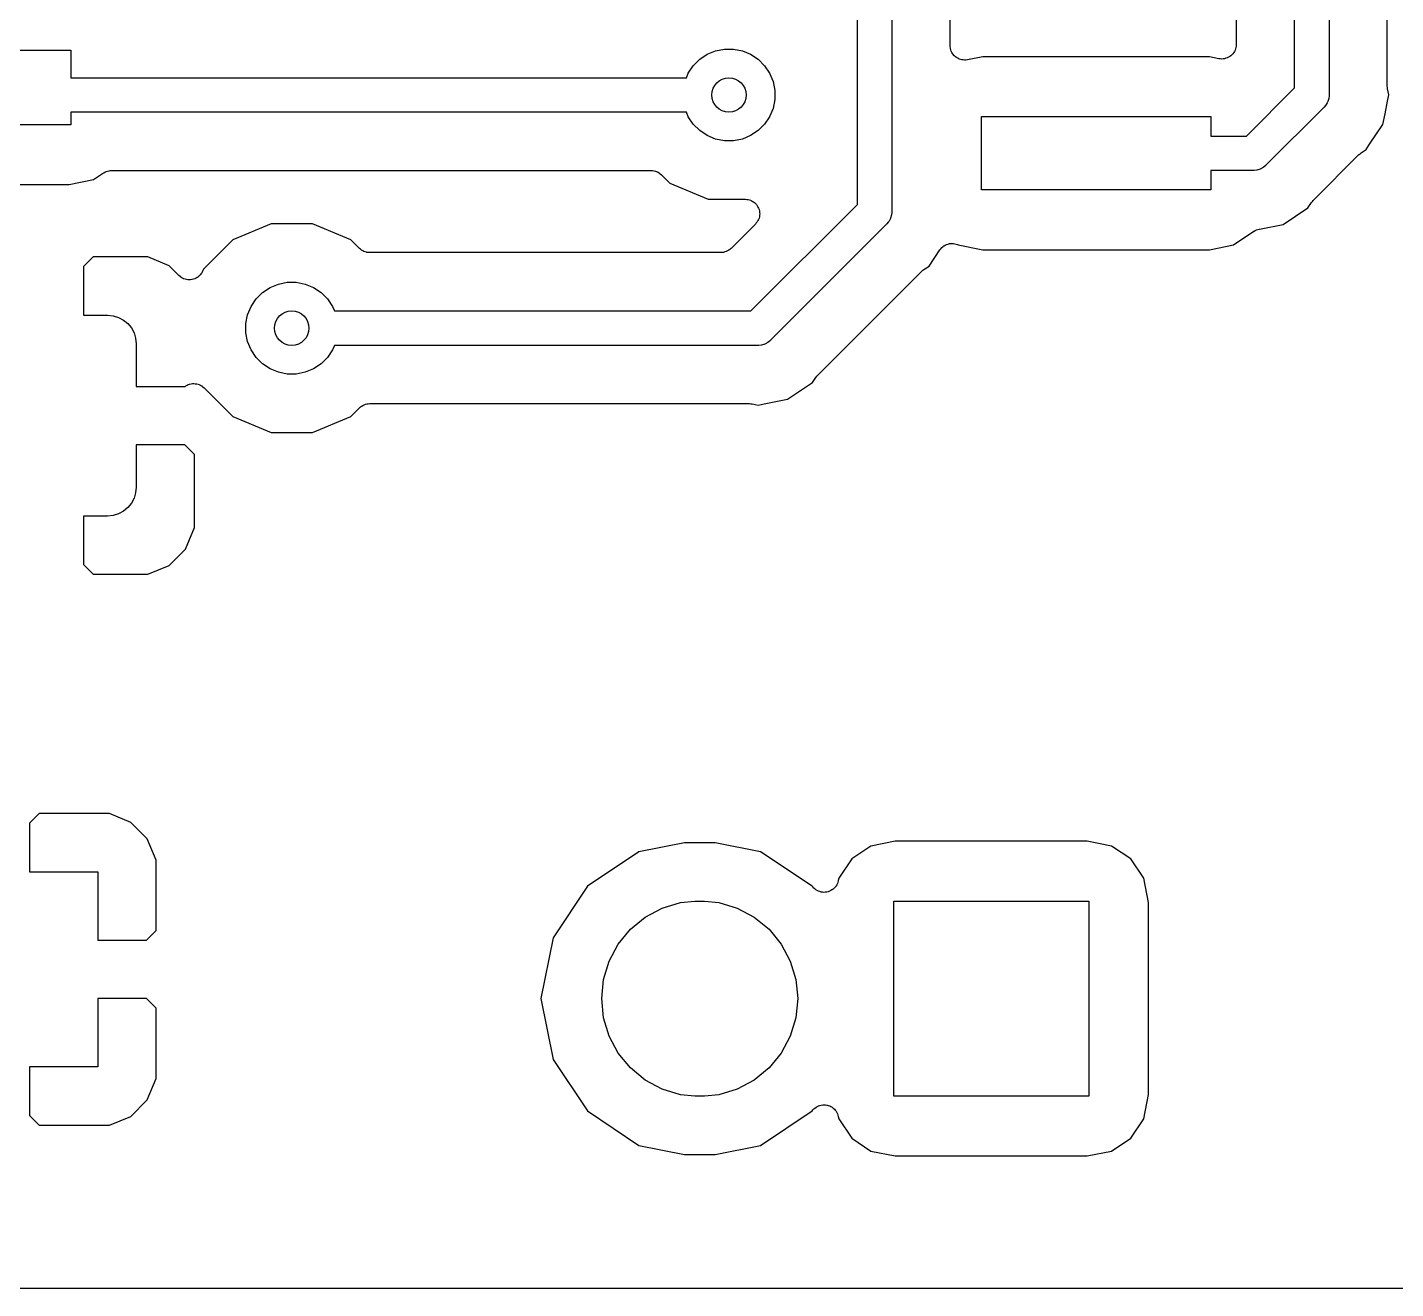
# Model space of a CAD drawing. Extents: x 103.3 to 173.2, y -93.7 to -52.1.
# Drawn here: x 122.66 to 134.59, y -93.71 to -82.72 of the extents above; entities that cross this region are included whole.
import ezdxf

# ---------------------------------------------------------------- set-up
doc = ezdxf.new("R2010")
doc.units = 0
doc.header["$MEASUREMENT"] = 0
doc.layers.add('BLACK', color=7, linetype='CONTINUOUS')

msp = doc.modelspace()

# ---------------------------------------------------------------- linework, layer by layer
at = {"layer": 'BLACK', "linetype": 'CONTINUOUS'}
for p, q in [((129.898, -84.2659), (129.898, -79.2554)), ((130.198, -79.3101), (130.198, -84.3206)), ((133.708, -83.2499), (133.708, -79.4771)), ((134.008, -79.4224), (134.008, -83.3046)), ((134.516, -83.2347), (134.516, -80.2147)), ((130.706, -82.8814), (130.706, -82.2273)), ((133.2, -82.235), (133.2, -82.8715)), ((133.2, -82.8732), (133.199, -82.8853)), ((133.2, -82.8715), (133.2, -82.8724)), ((133.2, -82.8724), (133.2, -82.8725)), ((133.2, -82.8725), (133.2, -82.8725)), ((133.2, -82.8725), (133.2, -82.8732)), ((121.982, -82.921), (123.042, -82.921)), ((123.042, -82.921), (123.042, -83.162)), ((128.523, -83.0013), (128.589, -82.9575)), ((128.589, -82.9575), (128.661, -82.9274)), ((128.661, -82.9274), (128.739, -82.912)), ((128.739, -82.912), (128.817, -82.912)), ((128.817, -82.912), (128.895, -82.9274)), ((128.895, -82.9274), (128.967, -82.9575)), ((128.967, -82.9575), (129.033, -83.0013)), ((130.707, -82.8933), (130.706, -82.8814)), ((130.708, -82.9053), (130.707, -82.8933)), ((130.708, -82.9057), (130.708, -82.9053)), ((130.708, -82.9061), (130.708, -82.9057)), ((130.712, -82.9175), (130.708, -82.9061)), ((130.715, -82.9291), (130.712, -82.9175)), ((130.715, -82.9294), (130.715, -82.9291)), ((130.716, -82.9298), (130.715, -82.9294)), ((130.721, -82.9405), (130.716, -82.9298)), ((130.727, -82.951), (130.721, -82.9405)), ((130.727, -82.9513), (130.727, -82.951)), ((130.727, -82.9517), (130.727, -82.9513)), ((130.735, -82.961), (130.727, -82.9517)), ((130.742, -82.9703), (130.735, -82.961)), ((130.743, -82.9706), (130.742, -82.9703)), ((130.743, -82.9709), (130.743, -82.9706)), ((130.752, -82.9785), (130.743, -82.9709)), ((130.761, -82.9863), (130.752, -82.9785)), ((130.762, -82.9864), (130.761, -82.9863)), ((130.762, -82.9867), (130.762, -82.9864)), ((130.773, -82.9924), (130.762, -82.9867)), ((130.783, -82.9982), (130.773, -82.9924)), ((130.991, -82.9796), (130.858, -83.006)), ((132.965, -82.9796), (130.991, -82.9796)), ((133.048, -82.996), (132.965, -82.9796)), ((133.06, -82.9972), (133.048, -82.996)), ((133.072, -82.9985), (133.06, -82.9972)), ((133.085, -82.9973), (133.073, -82.9985)), ((133.097, -82.9962), (133.085, -82.9973)), ((133.098, -82.9961), (133.097, -82.9961)), ((133.097, -82.9961), (133.097, -82.9962)), ((133.109, -82.9926), (133.098, -82.9961)), ((133.121, -82.9892), (133.109, -82.9926)), ((133.132, -82.9833), (133.121, -82.9889)), ((133.121, -82.9889), (133.121, -82.989)), ((133.121, -82.989), (133.121, -82.9892)), ((133.143, -82.9777), (133.132, -82.9833)), ((133.152, -82.9697), (133.143, -82.9773)), ((133.143, -82.9773), (133.143, -82.9775)), ((133.143, -82.9775), (133.143, -82.9777)), ((133.162, -82.9622), (133.152, -82.9697)), ((133.17, -82.9524), (133.162, -82.9616)), ((133.162, -82.9616), (133.162, -82.9619)), ((133.162, -82.9619), (133.162, -82.9622)), ((133.178, -82.9432), (133.17, -82.9524)), ((133.184, -82.932), (133.178, -82.9426)), ((133.178, -82.9426), (133.178, -82.9429)), ((133.178, -82.9429), (133.178, -82.9432)), ((133.19, -82.9215), (133.184, -82.932)), ((133.194, -82.9093), (133.19, -82.9208)), ((133.19, -82.9208), (133.19, -82.9211)), ((133.19, -82.9211), (133.19, -82.9215)), ((133.197, -82.8979), (133.194, -82.9093)), ((133.199, -82.8853), (133.197, -82.8971)), ((133.197, -82.8971), (133.197, -82.8975)), ((133.197, -82.8975), (133.197, -82.8979)), ((128.424, -83.1225), (128.467, -83.057)), ((128.467, -83.057), (128.523, -83.0013)), ((129.033, -83.0013), (129.089, -83.057)), ((129.089, -83.057), (129.132, -83.1225)), ((130.783, -82.9983), (130.783, -82.9982)), ((130.784, -82.9985), (130.783, -82.9983)), ((130.795, -83.002), (130.784, -82.9985)), ((130.807, -83.0057), (130.795, -83.002)), ((130.807, -83.0058), (130.807, -83.0057)), ((130.807, -83.0057), (130.807, -83.0057)), ((130.819, -83.0071), (130.807, -83.0058)), ((130.831, -83.0084), (130.819, -83.0071)), ((130.832, -83.0084), (130.831, -83.0084)), ((130.844, -83.0073), (130.832, -83.0084)), ((130.832, -83.0084), (130.832, -83.0084)), ((130.856, -83.0063), (130.844, -83.0073)), ((130.857, -83.0062), (130.856, -83.0063)), ((130.858, -83.006), (130.857, -83.0061)), ((130.857, -83.0061), (130.857, -83.0062)), ((130.857, -83.0062), (130.857, -83.0062)), ((133.073, -82.9984), (133.072, -82.9985)), ((133.073, -82.9985), (133.073, -82.9984)), ((123.042, -83.162), (128.407, -83.162)), ((128.407, -83.162), (128.424, -83.1225)), ((129.132, -83.1225), (129.163, -83.1953)), ((129.163, -83.1953), (129.178, -83.2726)), ((134.517, -83.2462), (134.516, -83.2347)), ((129.178, -83.3514), (129.163, -83.4287)), ((129.178, -83.2726), (129.178, -83.3514)), ((133.288, -83.67), (133.708, -83.2499)), ((134.006, -83.3414), (133.997, -83.3697)), ((134.008, -83.3194), (134.006, -83.3414)), ((134.008, -83.3046), (134.009, -83.312)), ((134.009, -83.312), (134.008, -83.3194)), ((134.008, -83.3194), (134.008, -83.3194)), ((134.518, -83.2577), (134.517, -83.2462)), ((134.518, -83.2595), (134.518, -83.2577)), ((134.529, -83.312), (134.518, -83.2595)), ((134.518, -83.3645), (134.529, -83.312)), ((128.407, -83.462), (123.042, -83.462)), ((123.042, -83.462), (123.042, -83.571)), ((128.424, -83.5015), (128.407, -83.462)), ((129.163, -83.4287), (129.132, -83.5015)), ((133.959, -83.4233), (133.461, -83.9209)), ((133.965, -83.4186), (133.959, -83.4233)), ((133.977, -83.4037), (133.965, -83.4186)), ((133.983, -83.3957), (133.977, -83.4037)), ((133.992, -83.3793), (133.983, -83.3957)), ((133.997, -83.3697), (133.992, -83.3793)), ((134.496, -83.4752), (134.518, -83.3645)), ((134.518, -83.3645), (134.518, -83.3645)), ((123.042, -83.571), (121.982, -83.571)), ((128.467, -83.567), (128.424, -83.5015)), ((128.523, -83.6227), (128.467, -83.567)), ((129.089, -83.567), (129.033, -83.6227)), ((129.132, -83.5015), (129.089, -83.567)), ((130.978, -84.14), (130.978, -83.5)), ((130.978, -83.5), (132.978, -83.5)), ((132.978, -83.5), (132.978, -83.67)), ((134.362, -83.7418), (134.478, -83.5687)), ((134.478, -83.5687), (134.496, -83.4752)), ((134.496, -83.4752), (134.496, -83.4752)), ((128.589, -83.6665), (128.523, -83.6227)), ((128.661, -83.6966), (128.589, -83.6665)), ((128.739, -83.712), (128.661, -83.6966)), ((128.817, -83.712), (128.739, -83.712)), ((128.895, -83.6966), (128.817, -83.712)), ((128.967, -83.6665), (128.895, -83.6966)), ((129.033, -83.6227), (128.967, -83.6665)), ((132.978, -83.67), (133.288, -83.67)), ((133.87, -84.2306), (134.269, -83.8319)), ((134.269, -83.8319), (134.27, -83.8307)), ((134.269, -83.8319), (134.269, -83.8319)), ((134.269, -83.8319), (134.269, -83.8319)), ((134.269, -83.8319), (134.269, -83.8319)), ((134.27, -83.8307), (134.279, -83.8235)), ((134.279, -83.8235), (134.288, -83.8161)), ((134.288, -83.8161), (134.332, -83.7864)), ((134.332, -83.7864), (134.362, -83.7419)), ((134.362, -83.7419), (134.362, -83.7418)), ((133.434, -83.9453), (133.408, -83.9593)), ((133.457, -83.9266), (133.434, -83.9453)), ((133.461, -83.9209), (133.457, -83.9266)), ((123.029, -84.0914), (123.24, -84.0495)), ((123.24, -84.0495), (123.327, -83.9914)), ((123.327, -83.9912), (123.329, -83.9904)), ((123.327, -83.9914), (123.327, -83.9912)), ((123.327, -83.9912), (123.327, -83.9912)), ((123.327, -83.9912), (123.327, -83.9912)), ((123.329, -83.9904), (123.339, -83.985)), ((123.339, -83.985), (123.349, -83.9796)), ((123.349, -83.9796), (123.35, -83.9794)), ((123.35, -83.9794), (123.351, -83.979)), ((123.351, -83.979), (123.362, -83.9758)), ((123.362, -83.9758), (123.373, -83.9724)), ((123.373, -83.9724), (123.374, -83.9723)), ((123.374, -83.9723), (123.375, -83.9721)), ((123.375, -83.9721), (123.386, -83.9711)), ((123.386, -83.9711), (123.398, -83.97)), ((123.398, -83.97), (128.099, -83.97)), ((128.099, -83.97), (128.1, -83.97)), ((128.1, -83.97), (128.1, -83.97)), ((128.1, -83.97), (128.1, -83.97)), ((128.1, -83.97), (128.101, -83.97)), ((128.101, -83.97), (128.113, -83.9713)), ((128.113, -83.9713), (128.124, -83.9725)), ((128.124, -83.9725), (128.125, -83.9727)), ((128.125, -83.9727), (128.126, -83.9728)), ((128.126, -83.9728), (128.137, -83.9763)), ((128.137, -83.9763), (128.148, -83.9798)), ((128.148, -83.9798), (128.149, -83.9801)), ((128.149, -83.9801), (128.149, -83.9803)), ((128.149, -83.9803), (128.16, -83.9859)), ((128.16, -83.9859), (128.17, -83.9915)), ((128.17, -83.9915), (128.17, -83.9919)), ((128.17, -83.9919), (128.171, -83.9922)), ((128.171, -83.9922), (128.18, -83.9997)), ((128.18, -83.9997), (128.189, -84.0072)), ((128.189, -84.0072), (128.264, -84.0818)), ((133.343, -83.97), (132.978, -83.97)), ((132.978, -83.97), (132.978, -84.14)), ((133.35, -83.9707), (133.343, -83.97)), ((133.357, -83.97), (133.35, -83.9707)), ((133.379, -83.9678), (133.357, -83.97)), ((133.357, -83.97), (133.357, -83.97)), ((133.408, -83.9593), (133.379, -83.9678)), ((122.297, -84.0914), (123.029, -84.0914)), ((128.264, -84.0818), (128.597, -84.22)), ((132.978, -84.14), (130.978, -84.14)), ((128.597, -84.22), (128.919, -84.22)), ((128.919, -84.22), (128.92, -84.22)), ((128.92, -84.22), (128.92, -84.22)), ((128.92, -84.22), (128.92, -84.22)), ((128.92, -84.22), (128.921, -84.22)), ((128.921, -84.22), (128.933, -84.2214)), ((128.933, -84.2214), (128.945, -84.2227)), ((128.945, -84.2227), (128.945, -84.2227)), ((128.945, -84.2227), (128.945, -84.2228)), ((128.945, -84.2228), (128.957, -84.2265)), ((128.957, -84.2265), (128.968, -84.2301)), ((128.968, -84.2301), (128.969, -84.2302)), ((128.969, -84.2302), (128.969, -84.2303)), ((128.969, -84.2303), (128.98, -84.2362)), ((128.97, -85.194), (129.898, -84.2659)), ((128.98, -84.2362), (128.99, -84.242)), ((128.99, -84.242), (128.99, -84.2421)), ((128.99, -84.2421), (128.991, -84.2422)), ((128.991, -84.2422), (129, -84.2502)), ((129, -84.2502), (129.009, -84.2578)), ((129.009, -84.2578), (129.009, -84.258)), ((129.009, -84.258), (129.01, -84.2581)), ((129.01, -84.2581), (129.017, -84.2677)), ((129.017, -84.2677), (129.025, -84.2771)), ((129.025, -84.2771), (129.025, -84.2773)), ((129.025, -84.2773), (129.025, -84.2775)), ((129.025, -84.2775), (129.031, -84.2882)), ((129.031, -84.2882), (129.036, -84.299)), ((129.036, -84.299), (129.036, -84.2992)), ((129.036, -84.2992), (129.037, -84.2994)), ((129.037, -84.2994), (129.04, -84.3111)), ((133.607, -84.4398), (133.824, -84.2944)), ((133.824, -84.2944), (133.854, -84.2499)), ((133.854, -84.2499), (133.855, -84.2484)), ((133.855, -84.2484), (133.863, -84.2395)), ((133.863, -84.2395), (133.87, -84.2306)), ((129.016, -84.4274), (129.009, -84.4368)), ((129.024, -84.418), (129.016, -84.4274)), ((129.03, -84.4071), (129.024, -84.4176)), ((129.024, -84.4176), (129.024, -84.4178)), ((129.024, -84.4178), (129.024, -84.418)), ((129.036, -84.3962), (129.03, -84.4071)), ((129.04, -84.3844), (129.036, -84.3958)), ((129.036, -84.3958), (129.036, -84.396)), ((129.036, -84.396), (129.036, -84.3962)), ((129.04, -84.3111), (129.044, -84.3228)), ((129.043, -84.3725), (129.04, -84.3844)), ((129.045, -84.3601), (129.043, -84.3721)), ((129.043, -84.3721), (129.043, -84.3723)), ((129.043, -84.3723), (129.043, -84.3725)), ((129.044, -84.3228), (129.044, -84.323)), ((129.044, -84.323), (129.044, -84.3232)), ((129.044, -84.3232), (129.045, -84.3352)), ((129.045, -84.3352), (129.046, -84.3474)), ((129.046, -84.3479), (129.045, -84.3601)), ((129.046, -84.3474), (129.046, -84.3477)), ((129.046, -84.3477), (129.046, -84.3479)), ((130.166, -84.4202), (130.155, -84.4346)), ((130.173, -84.4117), (130.166, -84.4202)), ((130.185, -84.3897), (130.173, -84.4117)), ((130.187, -84.3857), (130.185, -84.3897)), ((130.196, -84.3574), (130.187, -84.3857)), ((130.198, -84.3354), (130.196, -84.3574)), ((130.198, -84.3206), (130.199, -84.328)), ((130.199, -84.328), (130.198, -84.3354)), ((130.198, -84.3354), (130.198, -84.3354)), ((124.787, -84.436), (124.454, -84.5742)), ((125.149, -84.436), (124.787, -84.436)), ((125.482, -84.5742), (125.149, -84.436)), ((129.009, -84.4368), (128.797, -84.6488)), ((130.149, -84.4393), (129.143, -85.4449)), ((130.155, -84.4346), (130.149, -84.4393)), ((133.176, -84.6185), (133.354, -84.5)), ((133.354, -84.4999), (133.355, -84.4991)), ((133.354, -84.5), (133.354, -84.4999)), ((133.354, -84.4999), (133.354, -84.4999)), ((133.354, -84.4999), (133.354, -84.4999)), ((133.355, -84.4991), (133.365, -84.4937)), ((133.365, -84.4937), (133.376, -84.4883)), ((133.376, -84.488), (133.377, -84.4877)), ((133.376, -84.4883), (133.376, -84.488)), ((133.377, -84.4877), (133.388, -84.4844)), ((133.388, -84.4844), (133.399, -84.4811)), ((133.399, -84.4811), (133.403, -84.4804)), ((133.403, -84.4804), (133.607, -84.4398)), ((133.403, -84.4804), (133.403, -84.4804)), ((133.403, -84.4804), (133.403, -84.4804)), ((133.403, -84.4804), (133.403, -84.4804)), ((133.403, -84.4804), (133.403, -84.4804)), ((124.454, -84.5742), (124.198, -84.8297)), ((125.557, -84.6488), (125.482, -84.5742)), ((125.566, -84.6562), (125.557, -84.6488)), ((125.575, -84.6638), (125.566, -84.6562)), ((125.576, -84.6641), (125.575, -84.6638)), ((125.576, -84.6645), (125.576, -84.6641)), ((125.586, -84.6701), (125.576, -84.6645)), ((128.776, -84.6655), (128.766, -84.6709)), ((128.777, -84.6651), (128.776, -84.6655)), ((128.786, -84.6574), (128.777, -84.6648)), ((128.777, -84.6648), (128.777, -84.6651)), ((128.795, -84.65), (128.786, -84.6574)), ((128.796, -84.6491), (128.795, -84.65)), ((128.797, -84.6488), (128.796, -84.6491)), ((128.796, -84.6491), (128.796, -84.6491)), ((128.796, -84.6491), (128.796, -84.6491)), ((130.522, -84.8024), (130.616, -84.662)), ((130.616, -84.662), (130.617, -84.6613)), ((130.617, -84.6605), (130.625, -84.6513)), ((130.617, -84.6612), (130.617, -84.6605)), ((130.617, -84.6613), (130.617, -84.6612)), ((130.617, -84.6612), (130.617, -84.6612)), ((130.625, -84.6513), (130.633, -84.6422)), ((130.633, -84.6416), (130.643, -84.6341)), ((130.633, -84.6419), (130.633, -84.6416)), ((130.633, -84.6422), (130.633, -84.6419)), ((130.643, -84.6341), (130.652, -84.6266)), ((130.652, -84.6264), (130.653, -84.6261)), ((130.652, -84.6266), (130.652, -84.6264)), ((130.653, -84.6261), (130.663, -84.6206)), ((130.663, -84.6206), (130.674, -84.615)), ((130.674, -84.6149), (130.675, -84.6147)), ((130.674, -84.615), (130.674, -84.6149)), ((130.675, -84.6147), (130.686, -84.6113)), ((130.686, -84.6113), (130.697, -84.6079)), ((130.697, -84.6079), (130.698, -84.6078)), ((130.698, -84.6077), (130.71, -84.6067)), ((130.698, -84.6078), (130.698, -84.6077)), ((130.71, -84.6067), (130.722, -84.6055)), ((130.722, -84.6055), (130.723, -84.6056)), ((130.723, -84.6056), (130.723, -84.6055)), ((130.723, -84.6055), (130.735, -84.6068)), ((130.735, -84.6068), (130.747, -84.608)), ((130.747, -84.608), (130.747, -84.6081)), ((130.747, -84.6081), (130.748, -84.6082)), ((130.748, -84.6082), (130.759, -84.6117)), ((130.759, -84.6117), (130.771, -84.6152)), ((130.771, -84.6152), (130.771, -84.6154)), ((130.771, -84.6154), (130.771, -84.6156)), ((130.771, -84.6156), (130.775, -84.6176)), ((130.775, -84.6176), (130.991, -84.6604)), ((130.991, -84.6604), (132.965, -84.6604)), ((132.965, -84.6604), (133.176, -84.6185)), ((123.238, -84.723), (123.153, -84.8074)), ((123.713, -84.723), (123.238, -84.723)), ((123.9, -84.8003), (123.713, -84.723)), ((125.597, -84.6757), (125.586, -84.6701)), ((125.597, -84.6759), (125.597, -84.6757)), ((125.598, -84.6762), (125.597, -84.6759)), ((125.609, -84.6797), (125.598, -84.6762)), ((125.62, -84.6832), (125.609, -84.6797)), ((125.621, -84.6833), (125.62, -84.6832)), ((125.622, -84.6835), (125.621, -84.6833)), ((125.633, -84.6847), (125.622, -84.6835)), ((125.645, -84.686), (125.633, -84.6847)), ((125.646, -84.686), (125.645, -84.686)), ((125.647, -84.686), (125.646, -84.686)), ((125.646, -84.686), (125.646, -84.686)), ((125.646, -84.686), (125.646, -84.686)), ((128.707, -84.686), (125.647, -84.686)), ((128.719, -84.6849), (128.707, -84.686)), ((128.73, -84.6838), (128.719, -84.6849)), ((128.731, -84.6836), (128.73, -84.6838)), ((128.732, -84.6836), (128.731, -84.6836)), ((128.743, -84.6802), (128.732, -84.6836)), ((128.754, -84.6769), (128.743, -84.6802)), ((128.755, -84.6766), (128.754, -84.6769)), ((128.766, -84.6709), (128.755, -84.6764)), ((128.755, -84.6764), (128.755, -84.6766)), ((123.153, -84.8074), (123.153, -85.231)), ((123.985, -84.8856), (123.9, -84.8003)), ((123.994, -84.8932), (123.985, -84.8856)), ((124.004, -84.9009), (123.994, -84.8932)), ((124.004, -84.9011), (124.004, -84.9009)), ((124.004, -84.9013), (124.004, -84.9011)), ((124.015, -84.907), (124.004, -84.9013)), ((124.144, -84.9022), (124.134, -84.9076)), ((124.145, -84.9018), (124.144, -84.902)), ((124.144, -84.902), (124.144, -84.9022)), ((124.154, -84.8941), (124.145, -84.9018)), ((124.164, -84.8867), (124.154, -84.8941)), ((124.172, -84.877), (124.164, -84.8862)), ((124.164, -84.8862), (124.164, -84.8864)), ((124.164, -84.8864), (124.164, -84.8867)), ((124.179, -84.8677), (124.172, -84.877)), ((124.18, -84.8674), (124.179, -84.8677)), ((124.186, -84.8567), (124.18, -84.8672)), ((124.18, -84.8672), (124.18, -84.8674)), ((124.191, -84.846), (124.186, -84.8567)), ((124.192, -84.8454), (124.191, -84.846)), ((124.198, -84.8297), (124.192, -84.8444)), ((124.192, -84.8444), (124.192, -84.8454)), ((124.192, -84.8454), (124.192, -84.8454)), ((124.192, -84.8454), (124.192, -84.8454)), ((130.314, -84.9926), (130.459, -84.8479)), ((130.459, -84.8479), (130.46, -84.8467)), ((130.46, -84.8467), (130.469, -84.8394)), ((130.469, -84.8394), (130.478, -84.8322)), ((130.478, -84.8322), (130.522, -84.8024)), ((124.025, -84.9128), (124.015, -84.907)), ((124.026, -84.9129), (124.025, -84.9128)), ((124.026, -84.913), (124.026, -84.9129)), ((124.038, -84.9166), (124.026, -84.913)), ((124.049, -84.9201), (124.038, -84.9166)), ((124.049, -84.9202), (124.049, -84.9201)), ((124.05, -84.9203), (124.049, -84.9202)), ((124.062, -84.9215), (124.05, -84.9203)), ((124.074, -84.9228), (124.062, -84.9215)), ((124.086, -84.9216), (124.074, -84.9228)), ((124.074, -84.9228), (124.074, -84.9227)), ((124.074, -84.9227), (124.074, -84.9228)), ((124.098, -84.9206), (124.086, -84.9216)), ((124.099, -84.9205), (124.098, -84.9206)), ((124.111, -84.917), (124.099, -84.9204)), ((124.099, -84.9204), (124.099, -84.9205)), ((124.122, -84.9136), (124.111, -84.917)), ((124.123, -84.9134), (124.122, -84.9135)), ((124.122, -84.9135), (124.122, -84.9136)), ((124.134, -84.9076), (124.123, -84.9134)), ((124.713, -85.0333), (124.779, -84.9895)), ((124.779, -84.9895), (124.851, -84.9594)), ((124.851, -84.9594), (124.929, -84.944)), ((124.929, -84.944), (125.007, -84.944)), ((125.007, -84.944), (125.085, -84.9594)), ((125.085, -84.9594), (125.157, -84.9895)), ((125.157, -84.9895), (125.223, -85.0333)), ((130, -85.3065), (130.314, -84.9926)), ((130.314, -84.9926), (130.314, -84.9926)), ((124.614, -85.1545), (124.657, -85.089)), ((124.657, -85.089), (124.713, -85.0333)), ((125.223, -85.0333), (125.279, -85.089)), ((125.279, -85.089), (125.322, -85.1545)), ((123.153, -85.231), (123.362, -85.231)), ((123.362, -85.231), (123.411, -85.2358)), ((123.411, -85.2358), (123.458, -85.25)), ((123.458, -85.25), (123.501, -85.2731)), ((124.568, -85.3046), (124.583, -85.2273)), ((124.583, -85.2273), (124.614, -85.1545)), ((125.322, -85.1545), (125.339, -85.194)), ((125.339, -85.194), (128.97, -85.194)), ((123.501, -85.2731), (123.539, -85.3042)), ((123.539, -85.3042), (123.57, -85.3421)), ((123.57, -85.3421), (123.593, -85.3853)), ((124.568, -85.3834), (124.568, -85.3046)), ((129.552, -85.7546), (130, -85.3065)), ((130, -85.3065), (130, -85.3065)), ((123.593, -85.3853), (123.607, -85.4322)), ((123.607, -85.4322), (123.612, -85.481)), ((123.612, -85.481), (123.612, -85.852)), ((124.583, -85.4607), (124.568, -85.3834)), ((124.614, -85.5335), (124.583, -85.4607)), ((125.339, -85.494), (125.322, -85.5335)), ((129.025, -85.494), (125.339, -85.494)), ((129.032, -85.4947), (129.025, -85.494)), ((129.039, -85.494), (129.032, -85.4947)), ((129.061, -85.4918), (129.039, -85.494)), ((129.039, -85.494), (129.039, -85.494)), ((129.09, -85.4833), (129.061, -85.4918)), ((129.116, -85.4693), (129.09, -85.4833)), ((129.139, -85.4506), (129.116, -85.4693)), ((129.143, -85.4449), (129.139, -85.4506)), ((124.657, -85.599), (124.614, -85.5335)), ((124.713, -85.6547), (124.657, -85.599)), ((125.279, -85.599), (125.223, -85.6547)), ((125.322, -85.5335), (125.279, -85.599)), ((124.779, -85.6985), (124.713, -85.6547)), ((124.851, -85.7286), (124.779, -85.6985)), ((124.929, -85.744), (124.851, -85.7286)), ((125.085, -85.7286), (125.007, -85.744)), ((125.157, -85.6985), (125.085, -85.7286)), ((125.223, -85.6547), (125.157, -85.6985)), ((123.612, -85.852), (124.038, -85.852)), ((124.038, -85.852), (124.044, -85.8475)), ((124.044, -85.8472), (124.045, -85.847)), ((124.044, -85.8475), (124.044, -85.8472)), ((124.045, -85.847), (124.055, -85.8414)), ((124.055, -85.8414), (124.066, -85.8359)), ((124.066, -85.8358), (124.067, -85.8356)), ((124.066, -85.8359), (124.066, -85.8358)), ((124.067, -85.8356), (124.078, -85.8322)), ((124.078, -85.8322), (124.09, -85.8288)), ((124.09, -85.8286), (124.102, -85.8276)), ((124.09, -85.8288), (124.09, -85.8286)), ((124.09, -85.8288), (124.09, -85.8288)), ((124.102, -85.8276), (124.114, -85.8265)), ((124.114, -85.8265), (124.115, -85.8265)), ((124.115, -85.8265), (124.115, -85.8265)), ((124.115, -85.8265), (124.127, -85.8278)), ((124.127, -85.8278), (124.139, -85.829)), ((124.139, -85.829), (124.139, -85.8291)), ((124.139, -85.8291), (124.14, -85.8292)), ((124.14, -85.8292), (124.151, -85.8327)), ((124.151, -85.8327), (124.163, -85.8362)), ((124.163, -85.8362), (124.163, -85.8364)), ((124.163, -85.8364), (124.163, -85.8366)), ((124.163, -85.8366), (124.174, -85.8423)), ((124.174, -85.8423), (124.184, -85.8479)), ((124.184, -85.8479), (124.185, -85.8482)), ((124.185, -85.8482), (124.185, -85.8484)), ((124.185, -85.8484), (124.194, -85.856)), ((124.194, -85.856), (124.204, -85.8637)), ((125.007, -85.744), (124.929, -85.744)), ((129.289, -85.9638), (129.506, -85.8184)), ((129.506, -85.8184), (129.536, -85.7739)), ((129.536, -85.7739), (129.537, -85.7724)), ((129.537, -85.7724), (129.545, -85.7635)), ((129.545, -85.7635), (129.552, -85.7546)), ((124.204, -85.8637), (124.454, -86.1138)), ((129.085, -86.0044), (129.289, -85.9638)), ((125.482, -86.1138), (125.557, -86.0392)), ((125.557, -86.0389), (125.558, -86.038)), ((125.557, -86.0392), (125.557, -86.0389)), ((125.557, -86.0389), (125.557, -86.0389)), ((125.557, -86.0389), (125.557, -86.0389)), ((125.558, -86.038), (125.567, -86.0306)), ((125.567, -86.0306), (125.576, -86.0232)), ((125.576, -86.0232), (125.577, -86.0229)), ((125.577, -86.0229), (125.578, -86.0225)), ((125.578, -86.0225), (125.588, -86.0171)), ((125.588, -86.0171), (125.598, -86.0116)), ((125.598, -86.0116), (125.599, -86.0114)), ((125.599, -86.0114), (125.6, -86.0111)), ((125.6, -86.0111), (125.611, -86.0078)), ((125.611, -86.0078), (125.622, -86.0044)), ((125.622, -86.0044), (125.623, -86.0044)), ((125.623, -86.0042), (125.635, -86.0031)), ((125.623, -86.0044), (125.623, -86.0042)), ((125.635, -86.0031), (125.647, -86.002)), ((125.647, -86.002), (128.955, -86.002)), ((128.955, -86.002), (128.955, -86.002)), ((128.955, -86.002), (128.955, -86.002)), ((128.955, -86.002), (128.955, -86.002)), ((128.955, -86.002), (128.956, -86.002)), ((128.956, -86.002), (128.968, -86.0033)), ((128.968, -86.0033), (128.979, -86.0044)), ((128.979, -86.0044), (129.032, -86.0149)), ((129.032, -86.0149), (129.085, -86.0044)), ((129.085, -86.0044), (129.085, -86.0044)), ((129.085, -86.0044), (129.085, -86.0044)), ((129.085, -86.0044), (129.085, -86.0044)), ((124.454, -86.1138), (124.787, -86.252)), ((125.149, -86.252), (125.482, -86.1138)), ((124.787, -86.252), (125.149, -86.252)), ((123.612, -86.36), (123.612, -86.731)), ((124.036, -86.36), (123.612, -86.36)), ((124.12, -86.4444), (124.036, -86.36)), ((124.12, -87.082), (124.12, -86.4444)), ((123.607, -86.7798), (123.593, -86.8267)), ((123.612, -86.731), (123.607, -86.7798)), ((123.539, -86.9078), (123.501, -86.9389)), ((123.57, -86.8699), (123.539, -86.9078)), ((123.593, -86.8267), (123.57, -86.8699)), ((123.362, -86.981), (123.153, -86.981)), ((123.153, -86.981), (123.153, -87.4046)), ((123.411, -86.9762), (123.362, -86.981)), ((123.458, -86.962), (123.411, -86.9762)), ((123.501, -86.9389), (123.458, -86.962)), ((124.043, -87.2688), (124.12, -87.082)), ((123.9, -87.4117), (124.043, -87.2688)), ((123.153, -87.4046), (123.238, -87.489)), ((123.238, -87.489), (123.713, -87.489)), ((123.713, -87.489), (123.9, -87.4117)), ((122.766, -89.574), (122.682, -89.6584)), ((122.682, -89.6584), (122.682, -90.082)), ((123.379, -89.574), (122.766, -89.574)), ((123.566, -89.6513), (123.379, -89.574)), ((123.709, -89.7942), (123.566, -89.6513)), ((123.786, -89.981), (123.709, -89.7942)), ((127.994, -89.9068), (127.545, -90.2069)), ((128.39, -89.828), (127.994, -89.9068)), ((128.658, -89.828), (128.39, -89.828)), ((129.054, -89.9068), (128.658, -89.828)), ((129.504, -90.2076), (129.054, -89.9068)), ((130.016, -89.8575), (129.848, -89.9698)), ((130.227, -89.8156), (130.016, -89.8575)), ((131.901, -89.8156), (130.227, -89.8156)), ((132.112, -89.8575), (131.901, -89.8156)), ((132.28, -89.9698), (132.112, -89.8575)), ((123.786, -90.5936), (123.786, -89.981)), ((129.848, -89.9698), (129.735, -90.1378)), ((132.393, -90.1378), (132.28, -89.9698)), ((122.682, -90.082), (123.278, -90.082)), ((123.278, -90.082), (123.278, -90.678)), ((129.735, -90.1378), (129.731, -90.1584)), ((132.434, -90.3485), (132.393, -90.1378)), ((127.545, -90.2069), (127.245, -90.6561)), ((129.509, -90.2136), (129.504, -90.2076)), ((129.517, -90.223), (129.509, -90.2136)), ((129.517, -90.2232), (129.517, -90.223)), ((129.517, -90.2233), (129.517, -90.2232)), ((129.526, -90.231), (129.517, -90.2233)), ((129.536, -90.2388), (129.526, -90.231)), ((129.536, -90.239), (129.536, -90.2388)), ((129.536, -90.2391), (129.536, -90.239)), ((129.547, -90.2447), (129.536, -90.2391)), ((129.558, -90.2507), (129.547, -90.2447)), ((129.558, -90.2508), (129.558, -90.2507)), ((129.558, -90.2507), (129.558, -90.2507)), ((129.569, -90.2543), (129.558, -90.2508)), ((129.581, -90.258), (129.569, -90.2543)), ((129.582, -90.2581), (129.581, -90.258)), ((129.581, -90.258), (129.581, -90.258)), ((129.594, -90.2593), (129.582, -90.2581)), ((129.606, -90.2606), (129.594, -90.2593)), ((129.618, -90.2595), (129.606, -90.2606)), ((129.606, -90.2606), (129.606, -90.2606)), ((129.606, -90.2606), (129.606, -90.2606)), ((129.631, -90.2584), (129.618, -90.2595)), ((129.643, -90.2548), (129.631, -90.2583)), ((129.631, -90.2583), (129.631, -90.2583)), ((129.631, -90.2583), (129.631, -90.2584)), ((129.654, -90.2514), (129.643, -90.2548)), ((129.655, -90.2512), (129.654, -90.2513)), ((129.654, -90.2513), (129.654, -90.2514)), ((129.665, -90.2456), (129.655, -90.2512)), ((129.676, -90.2399), (129.665, -90.2456)), ((129.677, -90.2397), (129.676, -90.2398)), ((129.676, -90.2398), (129.676, -90.2399)), ((129.686, -90.2321), (129.677, -90.2397)), ((129.696, -90.2244), (129.686, -90.2321)), ((129.704, -90.2149), (129.696, -90.2241)), ((129.696, -90.2241), (129.696, -90.2243)), ((129.696, -90.2243), (129.696, -90.2244)), ((129.712, -90.2055), (129.704, -90.2149)), ((129.718, -90.1945), (129.712, -90.2051)), ((129.712, -90.2051), (129.712, -90.2053)), ((129.712, -90.2053), (129.712, -90.2055)), ((129.724, -90.1838), (129.718, -90.1945)), ((129.727, -90.1718), (129.724, -90.1833)), ((129.724, -90.1833), (129.724, -90.1835)), ((129.724, -90.1835), (129.724, -90.1838)), ((129.731, -90.1601), (129.727, -90.1718)), ((129.731, -90.1584), (129.731, -90.1597)), ((129.731, -90.1597), (129.731, -90.1597)), ((129.731, -90.1597), (129.731, -90.1597)), ((129.731, -90.1597), (129.731, -90.1601)), ((128.197, -90.3969), (128.357, -90.3483)), ((128.357, -90.3483), (128.482, -90.336)), ((128.482, -90.336), (128.566, -90.336)), ((128.566, -90.336), (128.691, -90.3483)), ((128.691, -90.3483), (128.851, -90.3969)), ((130.214, -92.036), (130.214, -90.336)), ((130.214, -90.336), (131.914, -90.336)), ((131.914, -90.336), (131.914, -92.036)), ((132.434, -92.0235), (132.434, -90.3485)), ((127.92, -90.5821), (128.049, -90.4758)), ((128.049, -90.4758), (128.197, -90.3969)), ((128.851, -90.3969), (128.999, -90.4758)), ((128.999, -90.4758), (129.128, -90.5821)), ((123.702, -90.678), (123.786, -90.5936)), ((127.814, -90.7115), (127.92, -90.5821)), ((129.128, -90.5821), (129.234, -90.7115)), ((123.278, -90.678), (123.702, -90.678)), ((127.245, -90.6561), (127.139, -91.186)), ((127.735, -90.8591), (127.814, -90.7115)), ((129.234, -90.7115), (129.313, -90.8591)), ((127.686, -91.0194), (127.735, -90.8591)), ((129.313, -90.8591), (129.362, -91.0194)), ((127.67, -91.186), (127.686, -91.0194)), ((129.362, -91.0194), (129.378, -91.186)), ((123.278, -91.186), (123.278, -91.782)), ((123.702, -91.186), (123.278, -91.186)), ((123.786, -91.2704), (123.702, -91.186)), ((127.139, -91.186), (127.245, -91.7159)), ((127.686, -91.3526), (127.67, -91.186)), ((129.378, -91.186), (129.362, -91.3526)), ((123.786, -91.883), (123.786, -91.2704)), ((127.735, -91.5129), (127.686, -91.3526)), ((129.362, -91.3526), (129.313, -91.5129)), ((127.814, -91.6605), (127.735, -91.5129)), ((129.313, -91.5129), (129.234, -91.6605)), ((127.92, -91.7899), (127.814, -91.6605)), ((129.234, -91.6605), (129.128, -91.7899)), ((123.278, -91.782), (122.682, -91.782)), ((122.682, -91.782), (122.682, -92.2056)), ((127.245, -91.7159), (127.545, -92.1651)), ((128.049, -91.8962), (127.92, -91.7899)), ((129.128, -91.7899), (128.999, -91.8962)), ((123.709, -92.0698), (123.786, -91.883)), ((128.197, -91.9751), (128.049, -91.8962)), ((128.999, -91.8962), (128.851, -91.9751)), ((128.357, -92.0237), (128.197, -91.9751)), ((128.482, -92.036), (128.357, -92.0237)), ((128.566, -92.036), (128.482, -92.036)), ((128.691, -92.0237), (128.566, -92.036)), ((128.851, -91.9751), (128.691, -92.0237)), ((131.914, -92.036), (130.214, -92.036)), ((132.393, -92.2342), (132.434, -92.0235)), ((123.566, -92.2127), (123.709, -92.0698)), ((127.545, -92.1651), (127.994, -92.4652)), ((129.054, -92.4652), (129.504, -92.1647)), ((129.504, -92.1647), (129.51, -92.1569)), ((129.51, -92.1569), (129.518, -92.1477)), ((129.518, -92.1474), (129.528, -92.1398)), ((129.518, -92.1476), (129.518, -92.1474)), ((129.518, -92.1477), (129.518, -92.1476)), ((129.528, -92.1398), (129.537, -92.1322)), ((129.537, -92.1321), (129.538, -92.1319)), ((129.537, -92.1322), (129.537, -92.1321)), ((129.538, -92.1319), (129.548, -92.1263)), ((129.548, -92.1263), (129.559, -92.1207)), ((129.559, -92.1206), (129.56, -92.1205)), ((129.559, -92.1207), (129.559, -92.1206)), ((129.56, -92.1205), (129.571, -92.1171)), ((129.571, -92.1171), (129.583, -92.1137)), ((129.583, -92.1136), (129.595, -92.1125)), ((129.583, -92.1137), (129.583, -92.1136)), ((129.583, -92.1136), (129.583, -92.1136)), ((129.595, -92.1125), (129.608, -92.1114)), ((129.608, -92.1114), (129.608, -92.1114)), ((129.608, -92.1114), (129.608, -92.1114)), ((129.608, -92.1114), (129.62, -92.1127)), ((129.62, -92.1127), (129.632, -92.114)), ((129.632, -92.114), (129.632, -92.114)), ((129.632, -92.114), (129.633, -92.114)), ((129.633, -92.114), (129.644, -92.1176)), ((129.644, -92.1176), (129.656, -92.1213)), ((129.656, -92.1213), (129.656, -92.1214)), ((129.656, -92.1214), (129.656, -92.1214)), ((129.656, -92.1214), (129.667, -92.1272)), ((129.667, -92.1272), (129.678, -92.133)), ((129.678, -92.133), (129.678, -92.1332)), ((129.678, -92.1332), (129.678, -92.1333)), ((129.678, -92.1333), (129.687, -92.141)), ((129.687, -92.141), (129.697, -92.1488)), ((129.697, -92.1488), (129.697, -92.149)), ((129.697, -92.149), (129.697, -92.1491)), ((129.697, -92.1491), (129.705, -92.1585)), ((129.705, -92.1585), (129.713, -92.168)), ((129.713, -92.168), (129.713, -92.1682)), ((129.713, -92.1682), (129.713, -92.1684)), ((129.713, -92.1684), (129.719, -92.1792)), ((129.719, -92.1792), (129.724, -92.1899)), ((122.682, -92.2056), (122.766, -92.29)), ((122.766, -92.29), (123.379, -92.29)), ((123.379, -92.29), (123.566, -92.2127)), ((129.724, -92.1899), (129.724, -92.1901)), ((129.724, -92.1901), (129.724, -92.1903)), ((129.724, -92.1903), (129.728, -92.202)), ((129.728, -92.202), (129.731, -92.2136)), ((129.731, -92.2136), (129.735, -92.2342)), ((129.735, -92.2342), (129.848, -92.4022)), ((132.28, -92.4022), (132.393, -92.2342)), ((129.848, -92.4022), (130.016, -92.5145)), ((132.112, -92.5145), (132.28, -92.4022)), ((127.994, -92.4652), (128.39, -92.544)), ((128.658, -92.544), (129.054, -92.4652)), ((130.016, -92.5145), (130.227, -92.5564)), ((131.901, -92.5564), (132.112, -92.5145)), ((128.39, -92.544), (128.658, -92.544)), ((130.227, -92.5564), (131.901, -92.5564)), ((173.103, -93.7138), (103.453, -93.7138))]:
    msp.add_line(p, q, dxfattribs=at)
at = {"layer": 'BLACK'}
for centre in [(128.778, -83.312), (124.968, -85.344)]:
    msp.add_circle(centre, 0.15, dxfattribs=at)

doc.saveas('drawing.dxf')
